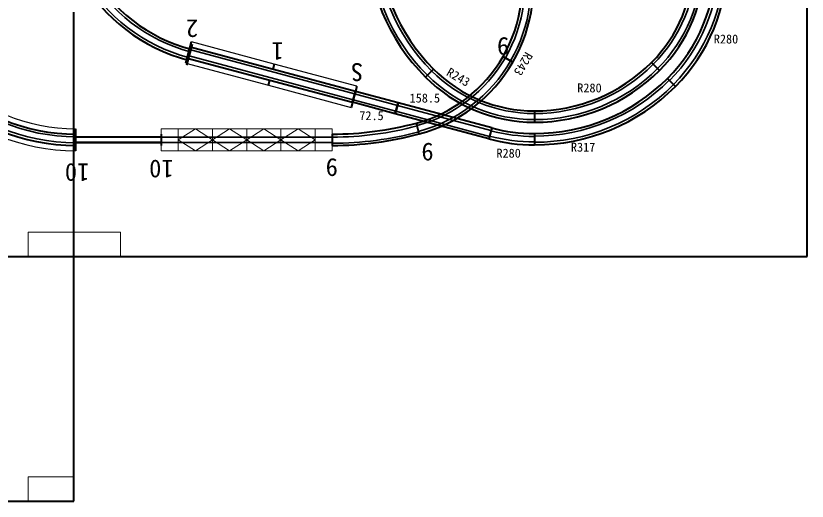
# Model space of a CAD drawing. Units: millimetres, scale not verified. Extents: x -3771 to 6012, y -4101 to 3321.
# Drawn here: x 4717 to 6012, y -4101 to -3307 of the extents above; entities that cross this region are included whole.
import ezdxf
from ezdxf.enums import TextEntityAlignment as Align

# ---------------------------------------------------------------- set-up
doc = ezdxf.new("R2010")
doc.units = ezdxf.units.MM
doc.header["$LTSCALE"] = 8
for name, color, linetype, lineweight in [('0-1', 7, 'Continuous', 40), ('0-2', 7, 'Continuous', 40), ('0-7', 6, 'Continuous', 40)]:
    doc.layers.add(name, color=color, linetype=linetype, lineweight=lineweight)
doc.styles.add('ＭＳ ゴシック', font='')
doc.styles.get('ＭＳ ゴシック').set_extended_font_data('MS Gothic')

msp = doc.modelspace()

# ---------------------------------------------------------------- linework, layer by layer
at = {"layer": '0-1'}
for p, q in [((4994.995, -3384.042), (5004.312, -3349.27)), ((5005.304, -3352.716), (4995.986, -3387.49)), ((4998.251, -3379.038), (5003.039, -3361.168)), ((4999.673, -3376.237), (5004.461, -3358.368)), ((5272.505, -3430.19), (5002.046, -3357.721)), ((4997.258, -3375.59), (5267.717, -3448.059)), ((5514.355, -3373.055), (5530.376, -3382.305)), ((5139.542, -3385.505), (5137.278, -3393.956)), ((5130.225, -3420.277), (5132.489, -3411.825)), ((5796.403, -3422.146), (5783.321, -3409.065)), ((5783.321, -3409.065), (5796.403, -3422.146)), ((5274.77, -3421.739), (5265.453, -3456.511)), ((5267.717, -3448.059), (5272.505, -3430.19)), ((5342.535, -3448.954), (5272.505, -3430.19)), ((5337.747, -3466.824), (5267.717, -3448.059)), ((5342.535, -3448.954), (5337.747, -3466.824)), ((5495.634, -3489.977), (5342.535, -3448.954)), ((5377.209, -3499.835), (5372.421, -3481.965)), ((4814.794, -3491.334), (4814.794, -3527.334)), ((4814.794, -3527.334), (4814.794, -3491.335)), ((5495.634, -3489.977), (5490.846, -3507.847)), ((4814.794, -3500.084), (4814.794, -3518.584)), ((4954.794, -3500.084), (4954.794, -3518.584)), ((5234.794, -3500.084), (5234.793, -3518.584)), ((5565.709, -3499.203), (5565.709, -3517.703))]:
    msp.add_line(p, q, dxfattribs=at)
at = {"layer": '0-1', "color": 3, "lineweight": 25}
for p, q in [((5139.54, -3385.505), (5004.312, -3349.27)), ((4994.995, -3384.042), (5130.223, -3420.276)), ((5274.77, -3421.739), (5139.542, -3385.505)), ((5130.225, -3420.277), (5265.453, -3456.511))]:
    msp.add_line(p, q, dxfattribs=at)
at = {"layer": '0-1', "color": 2, "lineweight": 35}
for p, q in [((5271.405, -3434.295), (5000.946, -3361.826)), ((5268.817, -3443.955), (4998.358, -3371.485)), ((5268.817, -3443.954), (5338.847, -3462.718)), ((5271.405, -3434.295), (5341.435, -3453.059)), ((5494.534, -3494.082), (5341.435, -3453.059)), ((5491.946, -3503.741), (5338.847, -3462.718)), ((4814.794, -3504.834), (4954.794, -3504.834)), ((4954.794, -3504.834), (5234.794, -3504.834)), ((4814.794, -3513.834), (4954.794, -3513.834)), ((4954.794, -3513.834), (5234.794, -3513.834))]:
    msp.add_line(p, q, dxfattribs=at)
at = {"layer": '0-1', "color": 4, "lineweight": 18}
for p, q in [((4954.794, -3491.334), (5234.794, -3491.334)), ((4954.794, -3491.334), (4954.794, -3527.334)), ((4982.794, -3527.334), (4982.794, -3491.334)), ((5038.794, -3527.334), (5038.794, -3491.334)), ((5094.794, -3527.334), (5094.794, -3491.334)), ((5150.794, -3527.334), (5150.794, -3491.334)), ((5206.794, -3527.334), (5206.794, -3491.334)), ((5234.794, -3491.334), (5234.794, -3527.334)), ((4814.794, -3503.834), (4954.794, -3503.834)), ((4814.794, -3505.834), (4954.794, -3505.834)), ((4814.794, -3512.834), (4954.794, -3512.834)), ((4814.794, -3514.834), (4954.794, -3514.834)), ((5234.794, -3527.334), (4954.794, -3527.334))]:
    msp.add_line(p, q, dxfattribs=at)
at = {"layer": '0-1'}
msp.add_lwpolyline([(5490.846, -3507.847), (5337.747, -3466.824), (5342.535, -3448.954)], dxfattribs=at)
at = {"layer": '0-1', "color": 4, "lineweight": 18}
msp.add_lwpolyline([(4982.794, -3509.334), (5010.794, -3527.334), (5038.794, -3509.334), (5066.794, -3527.334), (5094.794, -3509.334), (5122.794, -3527.334), (5150.794, -3509.334), (5178.794, -3527.334), (5206.794, -3509.334), (5178.794, -3491.334), (5150.794, -3509.334), (5122.794, -3491.334), (5094.794, -3509.334), (5066.794, -3491.334), (5038.794, -3509.334), (5010.794, -3491.334)], close=True, dxfattribs=at)
at = {"layer": '0-1'}
for centre, radius, start, end in [((5311.921, -3256.18), 233.75, 330.00009, 15), ((5311.921, -3256.18), 252.25, 330.00011, 15), ((5591.872, -3217.616), 270.75, 315, 0), ((5591.872, -3217.616), 289.25, 315, 0), ((5073.114, -3099.644), 270.75, 210, 255.00002), ((5073.114, -3099.644), 289.25, 210, 254.99995), ((5311.921, -3256.18), 233.75, 285.00009, 330), ((5311.921, -3256.18), 252.25, 285.00011, 330), ((4814.794, -3192.334), 307.75, 225, 270), ((5565.709, -3191.453), 307.75, 270, 315), ((4814.794, -3192.334), 326.25, 225, 270), ((5565.709, -3191.453), 326.25, 270, 315), ((5234.794, -2968.334), 531.75, 270.00002, 285), ((5565.709, -3228.453), 270.75, 255, 270), ((5234.794, -2968.334), 550.25, 269.99995, 285), ((5565.709, -3228.453), 289.25, 255, 270)]:
    msp.add_arc(centre, radius, start, end, dxfattribs=at)
at = {"layer": '0-1', "color": 2, "lineweight": 35}
for centre, radius, start, end in [((5311.921, -3256.18), 238, 330.00012, 15), ((5311.921, -3256.18), 248, 330.00009, 15), ((5591.872, -3217.616), 275.5, 315, 0), ((5591.872, -3217.616), 284.5, 315, 0), ((5073.114, -3099.644), 275, 210, 255), ((5073.114, -3099.644), 285, 210, 254.99995), ((5311.921, -3256.18), 238, 285.00012, 330), ((5311.921, -3256.18), 248, 285.00009, 330), ((4814.794, -3192.334), 312, 224.99998, 270), ((5565.709, -3191.453), 312, 269.99998, 315), ((5565.709, -3191.453), 322, 270.00002, 315), ((4814.794, -3192.334), 322, 225.00002, 270), ((5234.794, -2968.334), 536.686, 270, 285), ((5234.794, -2968.334), 546.686, 270, 285), ((5565.709, -3228.453), 275.5, 255, 270), ((5565.709, -3228.453), 284.5, 255, 270)]:
    msp.add_arc(centre, radius, start, end, dxfattribs=at)
at = {"layer": '0-1', "color": 3, "lineweight": 25}
for radius, start in [(299, 224.99998), (335, 225.00002)]:
    msp.add_arc((4814.794, -3192.334), radius, start, 270, dxfattribs=at)
at = {"layer": '0-2'}
for p, q in [((5757.158, -3382.902), (5770.24, -3395.983)), ((5757.158, -3382.902), (5770.24, -3395.983)), ((5757.158, -3382.902), (5770.24, -3395.983)), ((5400.423, -3393.739), (5387.342, -3406.82)), ((5565.709, -3462.202), (5565.709, -3480.702))]:
    msp.add_line(p, q, dxfattribs=at)
for centre, radius, start, end in [((5618.036, -3176.127), 326.25, 180, 225), ((5618.036, -3176.127), 307.75, 180, 225), ((5591.872, -3217.616), 233.75, 315.00009, 0), ((5591.872, -3217.616), 252.25, 315.00011, 0), ((5565.709, -3191.453), 270.75, 269.99998, 315), ((5565.709, -3228.453), 233.75, 225.00009, 270), ((5565.709, -3191.453), 289.25, 270.00005, 315), ((5565.709, -3228.453), 252.25, 225.00011, 270)]:
    msp.add_arc(centre, radius, start, end, dxfattribs=at)
at = {"layer": '0-2', "color": 2, "lineweight": 35}
for centre, radius, start, end in [((5618.036, -3176.127), 322, 180.00002, 225), ((5618.036, -3176.127), 312, 179.99998, 225), ((5591.872, -3217.616), 238, 315.00012, 0), ((5591.872, -3217.616), 248, 315.00009, 0), ((5565.709, -3191.453), 275, 270, 315), ((5565.709, -3191.453), 285, 270.00005, 315), ((5565.709, -3228.453), 248, 225.00009, 270), ((5565.709, -3228.453), 238, 225.00012, 270)]:
    msp.add_arc(centre, radius, start, end, dxfattribs=at)
at = {"layer": '0-7'}
for p, q in [((6011.995, -3700.563), (6011.995, -1500.563)), ((4811.995, -4100.563), (4811.995, -3300.563)), ((-588.005, -3700.563), (6011.995, -3700.563)), ((4411.995, -4100.563), (4811.995, -4100.563))]:
    msp.add_line(p, q, dxfattribs=at)
at = {"layer": '0-7', "color": 4, "lineweight": 18}
for points in [[(4736.995, -3700.563), (4736.995, -3660.563), (4811.995, -3660.563)], [(4887.995, -3700.295), (4887.995, -3660.295), (4812.995, -3660.295)], [(4736.995, -4100.563), (4736.995, -4060.563), (4811.995, -4060.563)]]:
    msp.add_lwpolyline(points, dxfattribs=at)

# ---------------------------------------------------------------- texts
at = {"layer": '0-1', "color": 3, "style": 'ＭＳ ゴシック'}
for s, p in [('2', (5015.387, -3303.853)), ('9', (5524.355, -3333.055)), ('1', (5155.059, -3341.099)), ('S', (5285.421, -3375.241)), ('9', (5400.608, -3505.876)), ('10', (4837.056, -3539.267)), ('10', (4975.037, -3533.537)), ('9', (5243.951, -3531.28))]:
    msp.add_text(s, height=29.33, rotation=180, dxfattribs=at).set_placement(p, align=Align.BOTTOM_LEFT)
at = {"layer": '0-1', "style": 'ＭＳ ゴシック'}
for s, p in [('R280', (5859.231, -3356.249)), ('158.5', (5361.359, -3452.844)), ('72.5', (5279.021, -3481.647)), ('R317', (5625.339, -3533.143)), ('R280', (5503.479, -3542.97))]:
    msp.add_text(s, height=14.66, dxfattribs=at).set_placement(p, align=Align.BOTTOM_LEFT)
msp.add_text('R243', height=14.66, rotation=240, dxfattribs=at).set_placement((5547.237, -3362.169), align=Align.BOTTOM_LEFT)
at = {"layer": '0-2', "style": 'ＭＳ ゴシック'}
msp.add_text('R243', height=14.66, rotation=330, dxfattribs=at).set_placement((5418.019, -3406.988), align=Align.BOTTOM_LEFT)
msp.add_text('R280', height=14.66, dxfattribs=at).set_placement((5635.736, -3436.236), align=Align.BOTTOM_LEFT)

doc.saveas('drawing.dxf')
